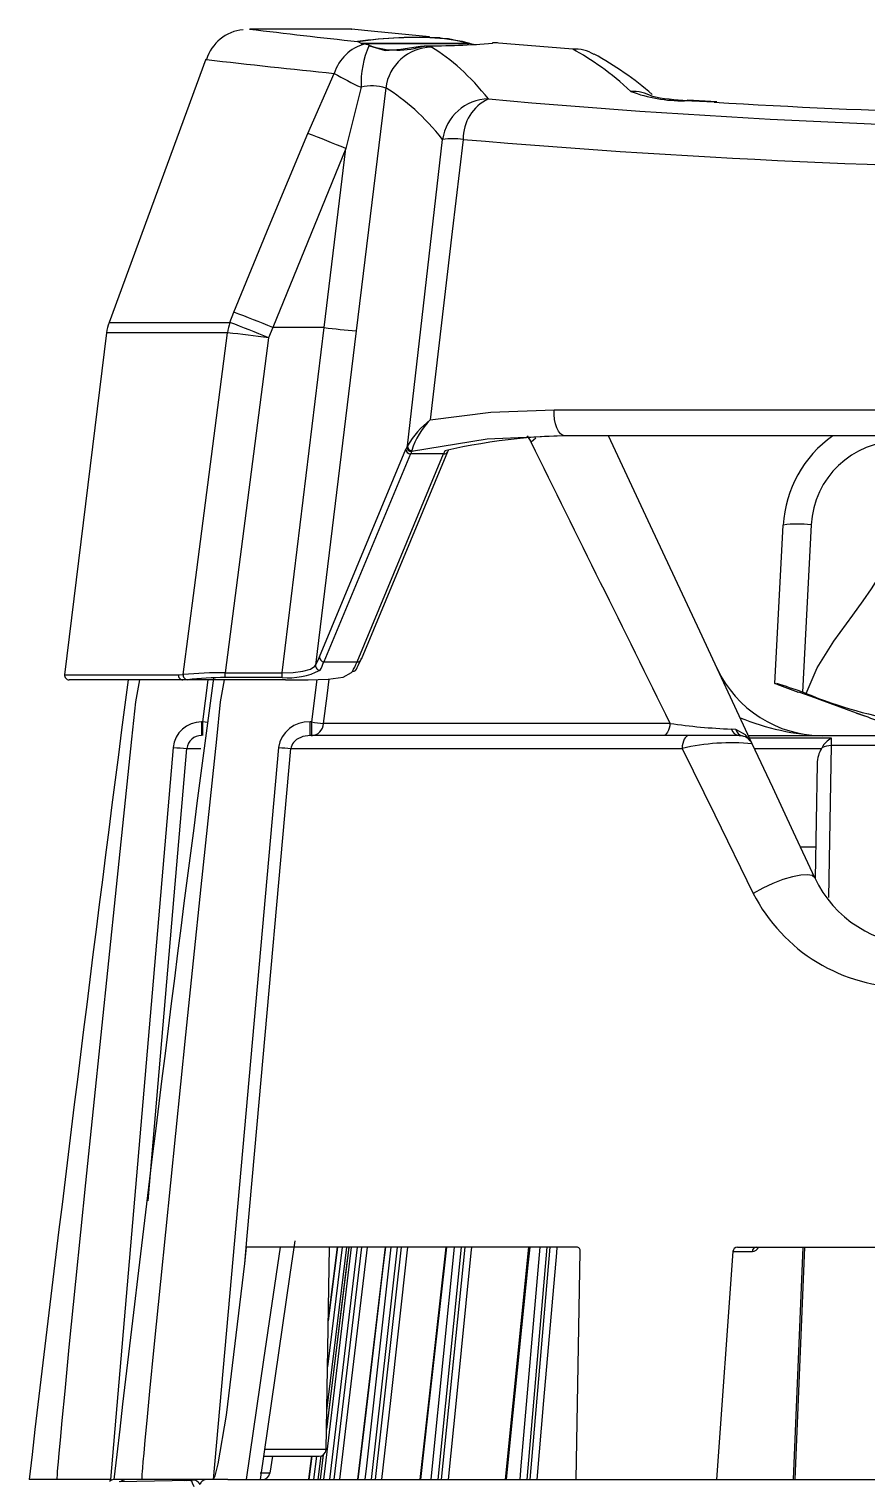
# Model space of a CAD drawing. Extents: x 6 to 134, y 1 to 99.
# Drawn here: x 54.717 to 56.519, y 96.258 to 99.383 of the extents above; entities that cross this region are included whole.
import ezdxf

# ---------------------------------------------------------------- set-up
doc = ezdxf.new("R2010")
doc.units = 0
doc.header["$MEASUREMENT"] = 0
doc.layers.add('OBJECT', color=7, linetype='CONTINUOUS')

msp = doc.modelspace()

# ---------------------------------------------------------------- linework, layer by layer
at = {"layer": 'OBJECT'}
for p, q in [((55.4118, 99.3833), (55.1918, 99.3833)), ((55.4293, 99.3533), (55.4239, 99.3566)), ((55.4293, 99.3533), (55.4295, 99.3532)), ((55.4394, 99.3511), (55.4295, 99.3532)), ((55.4299, 99.3532), (55.4298, 99.3532)), ((55.4312, 99.3523), (55.663, 99.3523)), ((55.6631, 99.3523), (55.4318, 99.3523)), ((55.4488, 99.3484), (55.4394, 99.3511)), ((55.663, 99.3523), (55.6631, 99.3523)), ((55.664, 99.3532), (55.6639, 99.3533)), ((55.664, 99.3532), (55.6641, 99.3532)), ((55.6641, 99.3532), (55.679, 99.3493)), ((55.7143, 99.3533), (55.7141, 99.3532)), ((55.7142, 99.3533), (55.7141, 99.3532)), ((55.7142, 99.3533), (55.7145, 99.3533)), ((55.7145, 99.3533), (55.7143, 99.3533)), ((55.7179, 99.3538), (55.7145, 99.3533)), ((55.8864, 99.3403), (55.7179, 99.3538)), ((55.7245, 99.3533), (55.7179, 99.3538)), ((55.0977, 99.3182), (54.8894, 98.7521)), ((55.3169, 99.1588), (55.3738, 99.2879)), ((55.4314, 99.258), (55.3986, 99.126)), ((55.4843, 99.2565), (55.4208, 98.734)), ((56.127, 99.2292), (56.1333, 99.2299)), ((56.196, 99.2266), (56.1333, 99.2301)), ((56.194, 99.2267), (56.1337, 99.2304)), ((56.1908, 99.2257), (56.127, 99.2292)), ((55.5309, 98.4868), (55.6067, 99.146)), ((55.3986, 99.126), (55.2413, 98.7413)), ((55.3519, 98.7413), (55.3986, 99.126)), ((55.1491, 98.7521), (55.158, 98.7741)), ((54.884, 98.7298), (54.7937, 97.9945)), ((55.1443, 98.7298), (54.884, 98.7298)), ((54.8894, 98.7521), (55.1491, 98.7521)), ((55.2413, 98.7413), (55.2324, 98.7194)), ((55.3519, 98.7413), (55.2413, 98.7413)), ((55.2616, 97.9984), (55.3519, 98.7413)), ((55.4208, 98.734), (55.3334, 98.0148)), ((55.2324, 98.7194), (55.1394, 97.9984)), ((55.8463, 98.5644), (58.5474, 98.5644)), ((55.3417, 98.0327), (55.5279, 98.4798)), ((55.5301, 98.485), (55.5309, 98.4868)), ((55.7885, 98.5083), (55.7971, 98.4945)), ((55.8072, 98.5032), (55.7971, 98.4945)), ((58.5242, 98.5083), (55.8695, 98.5083)), ((55.5378, 98.4694), (55.3516, 98.0222)), ((55.4226, 98.0222), (55.6088, 98.4694)), ((55.4319, 98.0276), (55.618, 98.4747)), ((55.6088, 98.4694), (55.5378, 98.4694)), ((55.5402, 98.4765), (55.54, 98.4744)), ((56.3214, 97.9752), (56.3392, 98.3164)), ((56.3992, 98.3169), (56.3803, 97.957)), ((55.3516, 98.0222), (55.4226, 98.0222)), ((54.7937, 97.9945), (55.0389, 97.9945)), ((55.0478, 97.9833), (54.8037, 97.9833)), ((55.0389, 97.9945), (55.0489, 97.9949)), ((55.0578, 97.9837), (55.0478, 97.9833)), ((55.2686, 97.9833), (55.0478, 97.9833)), ((55.1016, 97.9833), (55.0906, 97.8928)), ((55.1394, 97.9884), (55.1394, 97.9984)), ((55.1394, 97.9984), (55.2616, 97.9984)), ((55.2616, 97.9884), (55.1394, 97.9884)), ((55.2616, 97.9884), (55.2616, 97.9984)), ((55.3364, 97.984), (55.3244, 97.8928)), ((56.325, 97.9738), (56.3251, 97.9752)), ((56.325, 97.9738), (56.371, 97.9571)), ((56.3887, 97.954), (56.3803, 97.957)), ((56.4967, 97.912), (56.4188, 97.9403)), ((55.0906, 97.8928), (55.0881, 97.8928)), ((55.0881, 97.8928), (55.0881, 97.8633)), ((55.0906, 97.8928), (55.0906, 97.8633)), ((55.3244, 97.8928), (55.3216, 97.8928)), ((55.3216, 97.8633), (55.3216, 97.8928)), ((55.3244, 97.8928), (55.3244, 97.8633)), ((56.0956, 97.8896), (55.3505, 97.8896)), ((56.4967, 97.912), (56.5136, 97.9058)), ((56.1363, 97.8633), (55.3216, 97.8633)), ((56.2442, 97.8633), (56.1363, 97.8633)), ((56.2374, 97.8762), (56.2276, 97.8775)), ((56.2442, 97.8633), (56.251, 97.8627)), ((56.2643, 97.8633), (56.9214, 97.8633)), ((56.4427, 97.8578), (56.2669, 97.8578)), ((55.0275, 97.838), (54.8925, 96.2633)), ((55.057, 97.8359), (55.0865, 97.8359)), ((55.2804, 97.8359), (56.1216, 97.8359)), ((56.2773, 97.8355), (56.4212, 97.8355)), ((56.4212, 97.8355), (56.4221, 97.8369)), ((56.4369, 97.5149), (56.4426, 97.8419)), ((56.9214, 97.8419), (56.4426, 97.8419)), ((56.4122, 97.8025), (56.4079, 97.5561)), ((56.4091, 97.6233), (56.3763, 97.6233)), ((55.1812, 96.7277), (55.1851, 96.7633)), ((55.8948, 96.7633), (55.1851, 96.7633)), ((55.356, 96.328), (55.3636, 96.7633)), ((55.4048, 96.7633), (55.3568, 96.3719)), ((55.3574, 96.4108), (55.4006, 96.7633)), ((55.3907, 96.7633), (55.3591, 96.5059)), ((55.3803, 96.7633), (55.3608, 96.6045)), ((55.3608, 96.6035), (55.3804, 96.7633)), ((55.4229, 96.7633), (55.3635, 96.2633)), ((55.3733, 96.2633), (55.4327, 96.7633)), ((55.4833, 96.7633), (55.4238, 96.2633)), ((55.509, 96.7633), (55.4533, 96.2633)), ((55.4626, 96.2633), (55.5183, 96.7633)), ((55.6136, 96.7633), (55.5577, 96.2633)), ((55.6464, 96.7633), (55.5961, 96.2633)), ((55.6046, 96.2633), (55.6549, 96.7633)), ((55.7917, 96.7633), (55.741, 96.2633)), ((55.8308, 96.7633), (55.7875, 96.2633)), ((55.795, 96.2633), (55.8383, 96.7633)), ((56.2405, 96.7633), (58.1523, 96.7633)), ((56.3816, 96.7633), (56.3608, 96.2633)), ((56.3648, 96.2633), (56.3857, 96.7633)), ((55.8935, 96.2633), (55.9026, 96.7536)), ((56.2309, 96.7536), (56.1959, 96.2633)), ((56.2309, 96.7536), (56.2728, 96.7536)), ((55.356, 96.328), (55.224, 96.328)), ((55.2222, 96.3133), (55.341, 96.3133)), ((55.2407, 96.3133), (55.2352, 96.2765)), ((55.3251, 96.3133), (55.3189, 96.2633)), ((55.3355, 96.3133), (55.3293, 96.2633)), ((55.3394, 96.2633), (55.3456, 96.3142)), ((55.35, 96.3166), (55.3434, 96.2633)), ((55.3501, 96.3167), (55.3435, 96.2633)), ((54.7774, 96.2633), (54.7174, 96.2633)), ((54.8925, 96.2633), (54.7774, 96.2633)), ((54.8925, 96.2633), (54.8947, 96.2633)), ((54.9599, 96.2633), (54.8999, 96.2633)), ((55.0632, 96.2607), (54.911, 96.258)), ((55.113, 96.2633), (54.9599, 96.2633)), ((55.0602, 96.2623), (55.0589, 96.2619)), ((55.1451, 96.2633), (55.113, 96.2633)), ((55.1451, 96.2633), (55.8935, 96.2633)), ((55.2352, 96.2765), (55.2142, 96.2765)), ((55.8935, 96.2633), (56.1959, 96.2633)), ((56.1932, 96.2633), (56.9885, 96.2633)), ((56.1959, 96.2633), (56.2019, 96.2633))]:
    msp.add_line(p, q, dxfattribs=at)
at = {"layer": 'OBJECT', "flags": 128}
for points in [[(55.5786, 99.3663), (55.5562, 99.3684), (55.4599, 99.3778), (55.4108, 99.3828), (55.4118, 99.3827)], [(55.663, 99.3523), (55.6191, 99.362), (55.601, 99.3632)], [(55.6012, 99.3642), (55.649, 99.3573), (55.664, 99.3532)], [(55.4497, 99.3475), (55.4829, 99.3373), (55.5165, 99.3398), (55.5593, 99.3463), (55.5679, 99.3466)], [(55.5678, 99.3476), (55.568, 99.3475), (55.5828, 99.3441)], [(55.158, 98.7741), (55.234, 98.9591), (55.3169, 99.1588)], [(55.6507, 99.146), (55.6275, 98.9478), (55.5802, 98.5424)], [(55.0489, 97.9949), (55.0731, 98.1816), (55.1443, 98.7298)], [(55.5802, 98.5424), (55.7106, 98.5593), (55.8463, 98.5644)], [(55.8695, 98.5083), (55.8646, 98.5094), (55.8599, 98.5127), (55.8557, 98.518), (55.852, 98.5252), (55.8492, 98.5338), (55.8472, 98.5435), (55.8462, 98.5538), (55.8463, 98.5644)], [(55.8695, 98.5083), (55.7026, 98.5008), (55.54, 98.4744)], [(56.2724, 97.846), (56.1595, 98.0882), (56.0538, 98.3148), (55.9636, 98.5083)], [(55.6187, 98.4774), (55.6184, 98.4757), (55.618, 98.4747)], [(56.3887, 97.954), (56.4124, 98.0092), (56.4477, 98.0663), (56.4887, 98.1227), (56.5109, 98.153), (56.5292, 98.1792), (56.5461, 98.2061), (56.567, 98.2488), (56.578, 98.2925)], [(55.2616, 97.9984), (55.2852, 97.9995), (55.3062, 98.002), (55.3224, 98.0063), (55.3321, 98.0127), (55.3334, 98.0148)], [(54.9548, 97.9833), (54.9461, 97.9364), (54.9378, 97.8561), (54.9045, 97.5379), (54.8879, 97.3788), (54.8715, 97.2197), (54.8388, 96.9015), (54.8173, 96.6893), (54.8032, 96.5476), (54.794, 96.4531), (54.7879, 96.39), (54.784, 96.3479), (54.7815, 96.3198), (54.7798, 96.3011), (54.7788, 96.2885), (54.7782, 96.2802), (54.7778, 96.2746), (54.7775, 96.2708), (54.7774, 96.2683), (54.7773, 96.2667), (54.7773, 96.2656), (54.7773, 96.2648), (54.7773, 96.2643), (54.7773, 96.264), (54.7773, 96.2637), (54.7773, 96.2636), (54.7773, 96.2635), (54.7774, 96.2634), (54.7774, 96.2634), (54.7774, 96.2633), (54.7774, 96.2633), (54.7774, 96.2633), (54.7774, 96.2633), (54.7774, 96.2633), (54.7774, 96.2633)], [(55.1373, 97.9833), (55.1286, 97.9364), (55.1203, 97.8561), (55.087, 97.5379), (55.0704, 97.3788), (55.0539, 97.2197), (55.0213, 96.9015), (54.9998, 96.6893), (54.9857, 96.5476), (54.9765, 96.4531), (54.9704, 96.39), (54.9665, 96.3479), (54.9639, 96.3198), (54.9623, 96.3011), (54.9613, 96.2885), (54.9606, 96.2802), (54.9602, 96.2746), (54.96, 96.2708), (54.9598, 96.2683), (54.9598, 96.2667), (54.9597, 96.2656), (54.9597, 96.2648), (54.9597, 96.2643), (54.9598, 96.264), (54.9598, 96.2637), (54.9598, 96.2636), (54.9598, 96.2635), (54.9598, 96.2634), (54.9598, 96.2634), (54.9598, 96.2633), (54.9599, 96.2633), (54.9599, 96.2633), (54.9599, 96.2633), (54.9599, 96.2633), (54.9599, 96.2633)], [(55.2686, 97.9833), (55.3178, 97.9834), (55.3605, 97.9847), (55.3927, 97.9892), (55.4111, 97.9989), (55.4129, 98.0015)], [(55.3505, 97.8896), (55.3582, 97.9491), (55.3629, 97.985)], [(56.325, 97.9738), (56.323, 97.9746), (56.3218, 97.975), (56.3214, 97.9752)], [(56.4188, 97.9403), (56.3993, 97.9473), (56.3846, 97.9524), (56.375, 97.9558), (56.3707, 97.9572), (56.371, 97.9571)], [(55.1004, 97.8916), (55.0958, 97.8921), (55.0906, 97.8928)], [(56.0956, 97.8896), (56.095, 97.8843), (56.094, 97.8793), (56.0924, 97.8748), (56.0905, 97.8708), (56.0882, 97.8676), (56.0856, 97.8652), (56.0829, 97.8638), (56.0801, 97.8633)], [(55.3216, 97.8633), (55.3062, 97.8612), (55.2926, 97.8549), (55.2861, 97.8489), (55.2839, 97.8458), (55.281, 97.8389), (55.2804, 97.8359)], [(56.1363, 97.8633), (56.1336, 97.8628), (56.131, 97.8612), (56.1285, 97.8588), (56.1263, 97.8554), (56.1245, 97.8513), (56.123, 97.8466), (56.122, 97.8414), (56.1216, 97.8359)], [(56.2677, 97.8523), (56.2581, 97.8652), (56.2374, 97.8762)], [(56.4426, 97.8419), (56.4426, 97.8482), (56.4427, 97.8535), (56.4427, 97.8578)], [(54.9735, 96.8628), (55.0297, 97.5185), (55.057, 97.8359)], [(55.2541, 97.838), (55.1554, 96.7372), (55.113, 96.2633)], [(55.1812, 96.7277), (55.1866, 96.7875), (55.2079, 97.0265), (55.2804, 97.8359)], [(56.1216, 97.8359), (56.1918, 97.6928), (56.2745, 97.5241)], [(56.4069, 97.5576), (56.3613, 97.6554), (56.3165, 97.7515), (56.2724, 97.846)], [(56.4069, 97.5576), (56.4016, 97.5623), (56.3913, 97.5642), (56.3768, 97.5634), (56.3588, 97.5598), (56.3384, 97.5537), (56.3167, 97.5453), (56.295, 97.5353), (56.2745, 97.5241)], [(55.2574, 96.7633), (55.2216, 96.5205), (55.184, 96.2633)], [(55.2151, 96.2631), (55.2789, 96.7042), (55.2897, 96.7763)], [(55.3516, 96.2633), (55.3551, 96.2928), (55.411, 96.7633)], [(55.4049, 96.7633), (55.4001, 96.7243), (55.3611, 96.4067), (55.3567, 96.3708)], [(55.4445, 96.7633), (55.443, 96.7507), (55.4053, 96.4331), (55.3851, 96.2633)], [(55.4839, 96.7633), (55.4792, 96.7243), (55.4414, 96.4067), (55.4243, 96.2633)], [(55.4402, 96.2633), (55.4435, 96.2928), (55.4959, 96.7633)], [(55.5313, 96.7633), (55.5299, 96.7507), (55.4945, 96.4331), (55.4756, 96.2633)], [(55.6149, 96.7633), (55.6105, 96.7243), (55.575, 96.4067), (55.5589, 96.2633)], [(55.5822, 96.2633), (55.5852, 96.2928), (55.6325, 96.7633)], [(55.6687, 96.7633), (55.6674, 96.7507), (55.6355, 96.4331), (55.6184, 96.2633)], [(55.7939, 96.7633), (55.79, 96.7243), (55.7578, 96.4067), (55.7433, 96.2633)], [(55.7732, 96.2633), (55.7758, 96.2928), (55.8166, 96.7633)], [(55.8525, 96.7633), (55.8514, 96.7507), (55.8238, 96.4331), (55.8091, 96.2633)], [(55.113, 96.2633), (55.1134, 96.2634), (55.114, 96.2637), (55.115, 96.265), (55.1178, 96.2711), (55.1243, 96.2969), (55.1417, 96.4017), (55.1812, 96.7277)], [(55.3191, 96.2633), (55.3227, 96.2928), (55.3252, 96.3133)], [(55.0561, 96.2626), (55.0531, 96.2617), (55.0506, 96.2605)], [(55.0588, 96.2619), (55.0581, 96.2616), (55.0557, 96.2605)], [(55.0725, 96.2472), (55.0691, 96.2551), (55.0672, 96.2599), (55.0639, 96.2607), (55.0632, 96.2607)]]:
    msp.add_lwpolyline(points, dxfattribs=at)
at = {"layer": 'OBJECT'}
for centre, radius, start, end in [((55.1857, 99.2918), 0.0904, 95.1362, 163.4206), ((57.1659, 115.5296), 16.2666, 263.0282, 263.85222), ((55.5561, 98.3483), 1.0169, 87.4608, 97.4731), ((55.4239, 99.3556), 0.001, 30.3097, 90.0039), ((55.545, 98.6202), 0.7451, 85.6884, 99.2778), ((55.4646, 99.2594), 0.0952, 105.3476, 162.5387), ((55.4295, 99.3524), 0.000921, 69.6484, 99.1603), ((55.4296, 99.3523), 0.000917, 70.104, 99.2467), ((55.6294, 99.2667), 0.1982, 155.6677, 182.5321), ((55.5095, 99.5227), 0.1846, 250.7837, 288.4146), ((55.5839, 99.2436), 0.1004, 90.6214, 172.6579), ((55.588, 100.7106), 1.3632, 269.1504, 275.3118), ((55.664, 99.3523), 0.000935, 95.116, 182.0526), ((55.6641, 99.3523), 0.000928, 94.9387, 181.4562), ((55.891, 99.2615), 0.0789, 58.5232, 93.3211), ((55.625, 98.7539), 0.6523, 48.5021, 61.8765), ((57.2121, 117.5756), 18.3798, 263.39846, 264.25982), ((55.7632, 99.9656), 0.7816, 240.1133, 244.8727), ((55.4553, 99.1659), 0.0951, 72.23, 104.5755), ((55.7067, 99.1319), 0.101, 90.8675, 171.9948), ((55.7462, 99.1466), 0.0955, 115.4103, 180.3891), ((57.1969, 115.88), 16.7138, 264.87971, 275.12029), ((56.1207, 99.5358), 0.3067, 249.099, 271.1654), ((56.0131, 99.1515), 0.0978, 63.2043, 91.0313), ((56.1448, 99.6605), 0.4307, 257.9364, 268.4593), ((57.1977, 116.2881), 17.0921, 266.62259, 273.40874), ((54.0794, 95.9542), 3.4353, 67.4168, 68.8861), ((55.6287, 98.97), 0.1773, 82.8778, 97.1222), ((57.1969, 117.1397), 18.06, 265.08863, 274.91137), ((53.9875, 95.6809), 3.3073, 67.722, 69.2715), ((54.9833, 98.7176), 0.1, 159.8, 173), ((55.2543, 98.7179), 0.1106, 161.9539, 173.8112), ((54.8116, 95.5468), 3.2004, 82.4457, 84.0337), ((53.9815, 95.6637), 3.3018, 67.7374, 69.2907), ((55.5238, 100.0349), 1.305, 262.4273, 265.4722), ((55.7021, 98.3846), 0.1994, 127.6792, 149.1698), ((55.6974, 98.4262), 0.1651, 135.2341, 162.2406), ((55.5381, 98.4796), 0.0102, 178.7689, 267.909), ((55.5403, 98.4846), 0.0102, 178.1901, 267.9346), ((55.5411, 98.4867), 0.0102, 179.3451, 265.2479), ((55.8988, 97.2265), 1.2821, 88.8495, 102.9378), ((-311.0934, -82.9375), 409.2997, 26.218551, 26.312976), ((56.5889, 98.3033), 0.25, 124.9152, 177), ((56.5889, 98.3069), 0.19, 90, 177), ((55.6097, 98.4785), 0.00921, 264.7745, 335.6683), ((56.3713, 98.0703), 0.2482, 83.5662, 97.4334), ((55.3436, 98.0142), 0.0102, 176.6189, 268.1001), ((55.352, 98.0324), 0.0102, 178.7684, 267.9088), ((55.4235, 98.0314), 0.00921, 264.7775, 335.6653), ((203.6031, 78.7106), 149.9168, 172.613857, 173.276232), ((54.8037, 97.9933), 0.01, 173, 270), ((152.7714, 84.9938), 98.5182, 172.421251, 173.43156), ((55.0484, 97.9929), 0.00967, 170.6553, 266.2777), ((55.0586, 97.9935), 0.00985, 171.8393, 264.8772), ((55.1334, 96.9917), 1.0068, 89.6573, 94.8141), ((55.1549, 97.001), 0.9875, 90.9016, 95.6475), ((55.2749, 98.14), 0.1522, 264.9858, 296.6939), ((55.4135, 98.0108), 0.00933, 266.5392, 354.4809), ((56.4236, 98.1133), 0.25, 205, 270), ((56.0628, 97.087), 0.9261, 69.9501, 73.5455), ((56.7476, 98.818), 0.9356, 247.4449, 261.2514), ((55.0876, 97.8324), 0.0603, 89.5425, 174.7221), ((55.3174, 97.8289), 0.064, 86.2318, 171.8672), ((55.4558, 98.8748), 0.9908, 262.3836, 263.9006), ((55.3228, 97.891), 0.0278, 273.4846, 357.1679), ((56.2752, 99.1157), 1.2391, 261.6671, 267.7955), ((56.4442, 98.383), 0.5202, 247.6337, 267.7287), ((55.7893, 95.9597), 2.0765, 68.6175, 70.082), ((55.0873, 97.8328), 0.0305, 88.5065, 174.1963), ((56.2465, 97.8829), 0.0197, 195.8829, 263.3453), ((56.256, 97.8813), 0.0193, 195.297, 255.0708), ((56.2452, 97.8333), 0.03, 25, 78.8348), ((56.4685, 97.8117), 0.0529, 119.2647, 151.5011), ((55.0858, 98.4502), 0.6149, 264.5615, 267.3109), ((55.3441, 98.8056), 0.9718, 264.6846, 266.2435), ((56.2281, 97.3738), 0.4742, 84.6429, 102.9898), ((56.4415, 97.8018), 0.0401, 88.4206, 118.9187), ((56.6335, 97.6633), 0.25, 205, 270), ((56.6043, 97.6921), 0.3701, 206.9989, 270.4177), ((55.8941, 96.7547), 0.00859, 352.4154, 85.2234), ((56.2411, 96.7532), 0.0101, 93.4533, 177.6339), ((56.2821, 96.754), 0.00936, 94.2431, 182.2346), ((56.2715, 96.7689), 0.0154, 274.5669, 338.5508), ((55.341, 96.3283), 0.015, 270, 359), ((54.9038, 96.2383), 0.025, 90.0057, 123.0948), ((54.929, 96.2388), 0.0245, 90.0461, 128.11), ((55.0695, 96.2446), 0.0173, 26.4842, 111.5413), ((55.0998, 96.248), 0.0154, 97.1639, 163.7123), ((55.2191, 96.2798), 0.0165, 267.2927, 348.4352)]:
    msp.add_arc(centre, radius, start, end, dxfattribs=at)
for centre, major_axis, ratio, start_param, end_param in [((53.308, 82.0063), (2.1689, 17.375), 0.120232, 6.166548, 6.230996), ((57.8692, 82.0063), (-2.1689, 17.375), 0.120232, 6.143924, 6.197792), ((53.2094, 82.0185), (2.1692, 17.275), 0.120906, 6.166722, 6.23117), ((55.494, 98.0095), (0.064, 0.5099), 0.120906, 0.385369, 0.412418), ((55.5038, 98.0083), (0.0641, 0.4999), 0.123247, 0.385982, 0.413031), ((55.5749, 98.0083), (0.0641, 0.4999), 0.123247, 0.377133, 0.413031), ((55.3744, 98.4845), (0.0615, 0.4899), 0.120906, 3.445752, 3.554011), ((55.3842, 98.4833), (0.0615, 0.4999), 0.118561, 3.445151, 3.55341), ((55.4553, 98.4833), (0.0615, 0.4999), 0.118561, 3.426946, 3.55341), ((55.4651, 98.4821), (0.0615, 0.4899), 0.120906, 3.427547, 3.554011), ((56.4422, 97.802), (0.0008, 0.0477), 0.62936, 0.801932, 1.57041)]:
    msp.add_ellipse(centre, major_axis=major_axis, ratio=ratio, start_param=start_param, end_param=end_param, dxfattribs=at)

doc.saveas('drawing.dxf')
